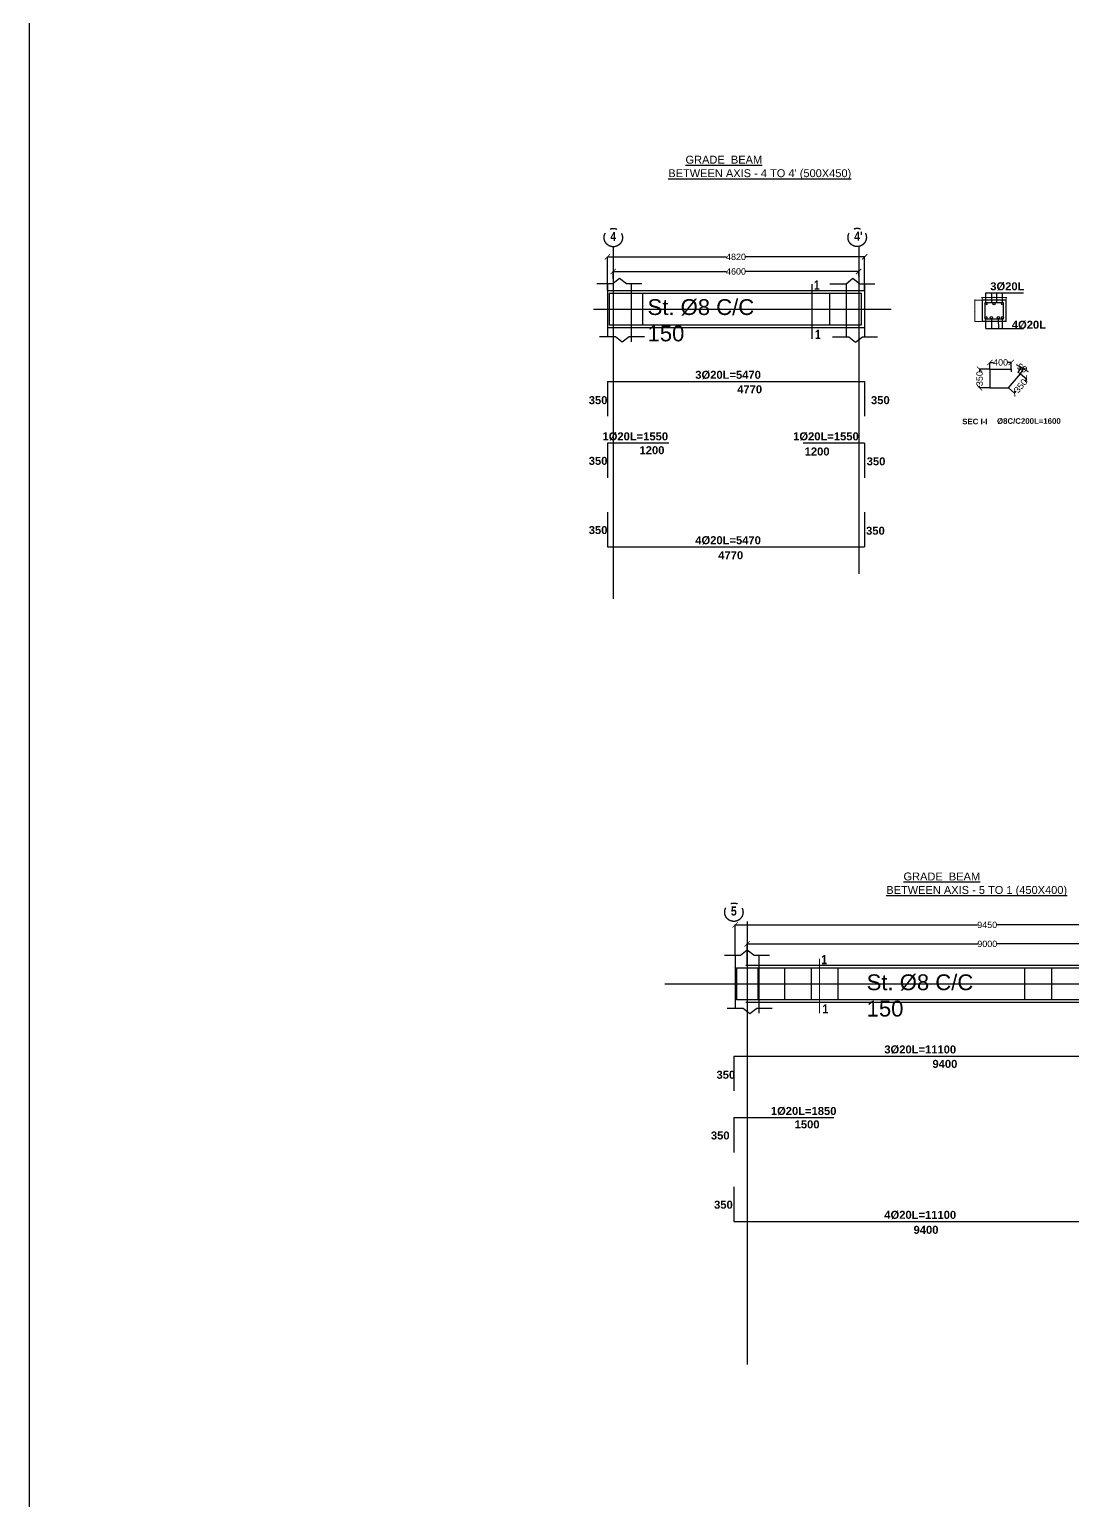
# Model space of a CAD drawing. Header units: inches. Extents: x -291016 to -124071, y 25078 to 137196.
# Drawn here: x -291016 to -271468, y 52645 to 80212 of the extents above; entities that cross this region are included whole.
import ezdxf

# ---------------------------------------------------------------- set-up
doc = ezdxf.new("R2010")
doc.units = ezdxf.units.IN
doc.header["$MEASUREMENT"] = 0
doc.linetypes.add('CENTER', pattern=[2, 1.25, -0.25, 0.25, -0.25])
doc.linetypes.add('CENTER2', pattern=[28.575, 19.05, -3.175, 3.175, -3.175])
doc.layers.add('AXIS', color=8, linetype='CENTER')
doc.layers.add('TEX', color=4, linetype='Continuous')
for name, color, linetype, lineweight in [('bar', 2, 'Continuous', 60), ('texts', 3, 'Continuous', 15), ('wal', 7, 'Continuous', 50)]:
    doc.layers.add(name, color=color, linetype=linetype, lineweight=lineweight)
doc.styles.add('50', font='arial.ttf', dxfattribs={"height": 150})
doc.styles.add('G', font='arial.ttf')
doc.styles.add('SIMPLEX', font='arial.ttf', dxfattribs={"height": 120})
doc.styles.add('Swiss Outline Bold Condensed', font='swisscbo.ttf')
doc.dimstyles.new('25SC', dxfattribs={"dimtxt": 20, "dimasz": 100, "dimexe": 0, "dimexo": 0, "dimgap": 0, "dimtad": 0, "dimdec": 0, "dimzin": 0, "dimdsep": 46, "dimtxsty": 'SIMPLEX', "dimblk": 'ARCHTICK', "dimcen": 0, "dimclrd": 1, "dimclre": 1, "dimclrt": 6, "dimadec": 0, "dimazin": 0, "dimtfac": 1, "dimtdec": 0, "dimtix": 1, "dimtmove": 2, "dimatfit": 3, "dimldrblk": 'ARCHTICK', "dimfxl": 50, "dimtolj": 1, "dimtzin": 0, "dimarcsym": 0})
doc.dimstyles.new('50PEA1', dxfattribs={"dimscale": 0, "dimtxt": 12.5, "dimasz": 5, "dimexe": 5, "dimexo": 10, "dimgap": 5, "dimtad": 1, "dimdec": 0, "dimdsep": 46, "dimtxsty": 'Standard', "dimblk1": 'ARCHTICK', "dimblk2": 'ARCHTICK', "dimsah": 1, "dimcen": 2.5, "dimdle": 10, "dimclrd": 8, "dimclre": 8, "dimclrt": 7, "dimadec": 0, "dimazin": 0, "dimtfac": 1, "dimtdec": 0, "dimtix": 1, "dimtmove": 2, "dimatfit": 3, "dimldrblk": 'ARCHTICK', "dimfxl": 1, "dimtolj": 1, "dimtzin": 0, "dimlwd": 13, "dimlwe": 13, "dimarcsym": 0})

# ---------------------------------------------------------------- blocks, each defined once
blk = doc.blocks.new('_ArchTick')
at = {"color": 0, "const_width": 0.15}
blk.add_lwpolyline([(-0.5, -0.5), (0.5, 0.5)], dxfattribs=at)
blk = doc.blocks.new('*D47')
at = {"color": 1, "lineweight": -2, "transparency": 16777216}
for p, q in [((-277566, 62679), (-277566, 63076)), ((-277566, 63076), (-273245, 63076)), ((-268566, 63076), (-272887, 63076)), ((-268566, 62680), (-268566, 63076))]:
    blk.add_line(p, q, dxfattribs=at)
at = {"layer": 'Defpoints', "color": 0, "transparency": 16777216}
for p in [(-268566, 63076), (-277566, 62679), (-268566, 62680)]:
    blk.add_point(p, dxfattribs=at)
at = {"color": 1, "lineweight": -2, "transparency": 16777216, "xscale": 100, "yscale": 100, "zscale": 100, "rotation": 180}
blk.add_blockref('_ArchTick', (-277566, 63076), dxfattribs=at)
at = {"color": 1, "lineweight": -2, "transparency": 16777216, "xscale": 100, "yscale": 100, "zscale": 100}
blk.add_blockref('_ArchTick', (-268566, 63076), dxfattribs=at)
at = {"color": 6, "transparency": 16777216, "insert": (-273066, 63076), "char_height": 120, "attachment_point": 5, "style": 'SIMPLEX'}
blk.add_mtext('\\A1;9000', dxfattribs=at)
blk = doc.blocks.new('*D48')
at = {"color": 1, "lineweight": -2, "transparency": 16777216}
for p, q in [((-277793, 62866), (-277793, 63432)), ((-277793, 63432), (-273247, 63432)), ((-268343, 63432), (-272889, 63432)), ((-268343, 62865), (-268343, 63432))]:
    blk.add_line(p, q, dxfattribs=at)
at = {"layer": 'Defpoints', "color": 0, "transparency": 16777216}
for p in [(-268343, 63432), (-277793, 62866), (-268343, 62865)]:
    blk.add_point(p, dxfattribs=at)
at = {"color": 1, "lineweight": -2, "transparency": 16777216, "xscale": 100, "yscale": 100, "zscale": 100, "rotation": 180}
blk.add_blockref('_ArchTick', (-277793, 63432), dxfattribs=at)
at = {"color": 1, "lineweight": -2, "transparency": 16777216, "xscale": 100, "yscale": 100, "zscale": 100}
blk.add_blockref('_ArchTick', (-268343, 63432), dxfattribs=at)
at = {"color": 6, "transparency": 16777216, "insert": (-273068, 63432), "char_height": 120, "attachment_point": 5, "style": 'SIMPLEX'}
blk.add_mtext('\\A1;9450', dxfattribs=at)
blk = doc.blocks.new('*D50')
at = {"color": 1, "lineweight": -2, "transparency": 16777216}
for p, q in [((-280075, 75546), (-280075, 75676)), ((-280075, 75676), (-277956, 75676)), ((-275475, 75676), (-277593, 75676)), ((-275475, 75591), (-275475, 75676))]:
    blk.add_line(p, q, dxfattribs=at)
at = {"layer": 'Defpoints', "color": 0, "transparency": 16777216}
for p in [(-280075, 75546), (-275475, 75676), (-275475, 75591)]:
    blk.add_point(p, dxfattribs=at)
at = {"color": 1, "lineweight": -2, "transparency": 16777216, "xscale": 100, "yscale": 100, "zscale": 100, "rotation": 180}
blk.add_blockref('_ArchTick', (-280075, 75676), dxfattribs=at)
at = {"color": 1, "lineweight": -2, "transparency": 16777216, "xscale": 100, "yscale": 100, "zscale": 100}
blk.add_blockref('_ArchTick', (-275475, 75676), dxfattribs=at)
at = {"color": 6, "transparency": 16777216, "insert": (-277775, 75676), "char_height": 120, "attachment_point": 5, "style": 'SIMPLEX'}
blk.add_mtext('\\A1;4600', dxfattribs=at)
blk = doc.blocks.new('*D51')
at = {"color": 1, "lineweight": -2, "transparency": 16777216}
for p, q in [((-280185, 75321), (-280185, 75950)), ((-280185, 75950), (-277956, 75950)), ((-275365, 75950), (-277593, 75950)), ((-275365, 75321), (-275365, 75950))]:
    blk.add_line(p, q, dxfattribs=at)
at = {"layer": 'Defpoints', "color": 0, "transparency": 16777216}
for p in [(-275365, 75950), (-280185, 75321), (-275365, 75321)]:
    blk.add_point(p, dxfattribs=at)
at = {"color": 1, "lineweight": -2, "transparency": 16777216, "xscale": 100, "yscale": 100, "zscale": 100, "rotation": 180}
blk.add_blockref('_ArchTick', (-280185, 75950), dxfattribs=at)
at = {"color": 1, "lineweight": -2, "transparency": 16777216, "xscale": 100, "yscale": 100, "zscale": 100}
blk.add_blockref('_ArchTick', (-275365, 75950), dxfattribs=at)
at = {"color": 6, "transparency": 16777216, "insert": (-277775, 75950), "char_height": 120, "attachment_point": 5, "style": 'SIMPLEX'}
blk.add_mtext('\\A1;4820', dxfattribs=at)
blk = doc.blocks.new('*D839')
at = {"color": 8, "lineweight": 13, "transparency": 16777216}
for p, q in [((-273172, 75140), (-273302, 75140)), ((-273297, 75150), (-273297, 74730)), ((-273172, 74740), (-273302, 74740))]:
    blk.add_line(p, q, dxfattribs=at)
at = {"layer": 'Defpoints', "color": 0, "transparency": 16777216}
for p in [(-273162, 75140), (-273297, 74740), (-273162, 74740)]:
    blk.add_point(p, dxfattribs=at)
at = {"color": 8, "lineweight": 13, "transparency": 16777216, "xscale": 5, "yscale": 5, "zscale": 5}
for p, rotation in [((-273297, 75140), 90), ((-273297, 74740), 270)]:
    blk.add_blockref('_ArchTick', p, dxfattribs=dict(at, rotation=rotation))
at = {"color": 7, "transparency": 16777216, "insert": (-273308, 74940), "char_height": 12.5, "attachment_point": 5, "rotation": 90}
blk.add_mtext('\\A1;450', dxfattribs=at)
blk = doc.blocks.new('*D838')
at = {"color": 8, "lineweight": 13, "transparency": 16777216}
for p, q in [((-273172, 75189), (-272702, 75189)), ((-273162, 75150), (-273162, 75194)), ((-272712, 75150), (-272712, 75194))]:
    blk.add_line(p, q, dxfattribs=at)
at = {"layer": 'Defpoints', "color": 0, "transparency": 16777216}
for p in [(-273162, 75140), (-272712, 75189), (-272712, 75140)]:
    blk.add_point(p, dxfattribs=at)
at = {"color": 8, "lineweight": 13, "transparency": 16777216, "xscale": 5, "yscale": 5, "zscale": 5, "rotation": 180}
blk.add_blockref('_ArchTick', (-273162, 75189), dxfattribs=at)
at = {"color": 8, "lineweight": 13, "transparency": 16777216, "xscale": 5, "yscale": 5, "zscale": 5}
blk.add_blockref('_ArchTick', (-272712, 75189), dxfattribs=at)
at = {"color": 7, "transparency": 16777216, "insert": (-272937, 75200), "char_height": 12.5, "attachment_point": 5}
blk.add_mtext('\\A1;500', dxfattribs=at)
blk = doc.blocks.new('*D135')
at = {"color": 1, "lineweight": -2, "transparency": 16777216}
for p, q in [((-272442, 73761), (-272330, 73666)), ((-272330, 73666), (-272357, 73634)), ((-272667, 73493), (-272554, 73399)), ((-272554, 73399), (-272527, 73431))]:
    blk.add_line(p, q, dxfattribs=at)
at = {"layer": 'Defpoints', "color": 0, "transparency": 16777216}
for p in [(-272442, 73761), (-272330, 73666), (-272667, 73493)]:
    blk.add_point(p, dxfattribs=at)
at = {"color": 1, "lineweight": -2, "transparency": 16777216, "xscale": 100, "yscale": 100, "zscale": 100}
for p, rotation in [((-272330, 73666), 49.99567424151289), ((-272554, 73399), 229.9956742415129)]:
    blk.add_blockref('_ArchTick', p, dxfattribs=dict(at, rotation=rotation))
at = {"color": 6, "transparency": 16777216, "insert": (-272442, 73532), "char_height": 120, "attachment_point": 5, "rotation": 49.9957, "style": 'SIMPLEX'}
blk.add_mtext('\\A1;350', dxfattribs=at)
blk = doc.blocks.new('*D136')
at = {"color": 1, "lineweight": -2, "transparency": 16777216}
for p, q in [((-272433, 73878), (-272520, 73928)), ((-272486, 73786), (-272433, 73878)), ((-272442, 73761), (-272390, 73853)), ((-272390, 73853), (-272433, 73878)), ((-272390, 73853), (-272303, 73803))]:
    blk.add_line(p, q, dxfattribs=at)
at = {"layer": 'Defpoints', "color": 0, "transparency": 16777216}
for p in [(-272486, 73786), (-272442, 73761), (-272433, 73878)]:
    blk.add_point(p, dxfattribs=at)
at = {"color": 1, "lineweight": -2, "transparency": 16777216, "xscale": 100, "yscale": 100, "zscale": 100}
for p, rotation in [((-272433, 73878), 329.9862666535626), ((-272390, 73853), 149.9862666535626)]:
    blk.add_blockref('_ArchTick', p, dxfattribs=dict(at, rotation=rotation))
at = {"color": 6, "transparency": 16777216, "insert": (-272411, 73865), "char_height": 120, "attachment_point": 5, "rotation": 329.9863, "style": 'SIMPLEX'}
blk.add_mtext('\\A1;50', dxfattribs=at)
blk = doc.blocks.new('*D137')
at = {"color": 1, "lineweight": -2, "transparency": 16777216}
for p, q in [((-273017, 73843), (-273017, 73972)), ((-273017, 73972), (-272952, 73972)), ((-272617, 73972), (-272682, 73972)), ((-272617, 73843), (-272617, 73972))]:
    blk.add_line(p, q, dxfattribs=at)
at = {"layer": 'Defpoints', "color": 0, "transparency": 16777216}
for p in [(-273017, 73972), (-273017, 73843), (-272617, 73843)]:
    blk.add_point(p, dxfattribs=at)
at = {"color": 1, "lineweight": -2, "transparency": 16777216, "xscale": 100, "yscale": 100, "zscale": 100, "rotation": 180}
blk.add_blockref('_ArchTick', (-273017, 73972), dxfattribs=at)
at = {"color": 1, "lineweight": -2, "transparency": 16777216, "xscale": 100, "yscale": 100, "zscale": 100}
blk.add_blockref('_ArchTick', (-272617, 73972), dxfattribs=at)
at = {"color": 6, "transparency": 16777216, "insert": (-272817, 73972), "char_height": 120, "attachment_point": 5, "style": 'SIMPLEX'}
blk.add_mtext('\\A1;400', dxfattribs=at)
blk = doc.blocks.new('*D54')
at = {"color": 1, "lineweight": -2, "transparency": 16777216}
for p, q in [((-273017, 73843), (-273210, 73843)), ((-273210, 73843), (-273210, 73801)), ((-273210, 73493), (-273210, 73536)), ((-273017, 73493), (-273210, 73493))]:
    blk.add_line(p, q, dxfattribs=at)
at = {"layer": 'Defpoints', "color": 0, "transparency": 16777216}
for p in [(-273017, 73843), (-273210, 73493), (-273017, 73493)]:
    blk.add_point(p, dxfattribs=at)
at = {"color": 1, "lineweight": -2, "transparency": 16777216, "xscale": 100, "yscale": 100, "zscale": 100}
for p, rotation in [((-273210, 73843), 90), ((-273210, 73493), 270)]:
    blk.add_blockref('_ArchTick', p, dxfattribs=dict(at, rotation=rotation))
at = {"color": 6, "transparency": 16777216, "insert": (-273210, 73668), "char_height": 120, "attachment_point": 5, "rotation": 90, "style": 'SIMPLEX'}
blk.add_mtext('\\A1;350', dxfattribs=at)

msp = doc.modelspace()

# ---------------------------------------------------------------- linework, layer by layer
at = {"color": 3}
for p, q in [((-280082.2722, 75450.9341), (-279957.2405, 75551.9342)), ((-279957.2405, 75551.9342), (-279826.7722, 75450.9341)), ((-275712.5238, 75447.6235), (-275587.492, 75548.6237)), ((-275587.492, 75548.6237), (-275457.0238, 75447.6235)), ((-280384.7722, 75450.9341), (-280082.2722, 75450.9341)), ((-280184.5238, 75450.9519), (-280184.5238, 74457.4227)), ((-280184.5238, 75320.7168), (-275364.5238, 75320.7612)), ((-279826.7722, 75450.9341), (-279541.7722, 75450.9341)), ((-279732.257, 74360.9048), (-279732.257, 75450.9341)), ((-276015.0238, 75447.6235), (-275712.5238, 75447.6235)), ((-275712.3445, 75447.6235), (-275712.3445, 74448.8356)), ((-275457.0238, 75447.6235), (-275172.0238, 75447.6235)), ((-275364.5238, 75447.6235), (-275364.5238, 74448.8356)), ((-273161.6256, 75139.8723), (-273161.6256, 74739.8723)), ((-272711.6256, 75139.8723), (-273161.6256, 75139.8723)), ((-272711.6256, 75139.8723), (-273161.6256, 75139.8723)), ((-272711.6256, 74739.8723), (-272711.6256, 75139.8723)), ((-280445.0238, 74970.773), (-274870.0238, 74970.773)), ((-272711.6256, 74739.8723), (-273161.6256, 74739.8723)), ((-280333.507, 74457.4048), (-280031.007, 74457.4048)), ((-275364.5238, 74620.773), (-280184.5238, 74620.773)), ((-280031.007, 74457.4048), (-279905.9752, 74356.4047)), ((-279905.9752, 74356.4047), (-279775.507, 74457.4048)), ((-279775.507, 74457.4048), (-279490.507, 74457.4048)), ((-275963.7585, 74454.0943), (-275661.2585, 74454.0943)), ((-275661.2585, 74454.0943), (-275536.2268, 74353.0941)), ((-275536.2268, 74353.0941), (-275405.7585, 74454.0943)), ((-275405.7585, 74454.0943), (-275120.7585, 74454.0943)), ((-280184.5981, 73614.7724), (-275364.5981, 73614.7724)), ((-280184.5981, 73614.7724), (-280184.5981, 72964.7724)), ((-275364.5981, 73614.8286), (-275364.5981, 72964.8286)), ((-272617.1256, 73843.3723), (-272617.1256, 73793.3723)), ((-272442.4476, 73761.0921), (-272485.7429, 73786.1025)), ((-280184.6484, 72461.7732), (-280184.6484, 71811.7732)), ((-279034.6484, 72461.7732), (-280184.6484, 72461.7732)), ((-275364.6484, 72461.8294), (-276514.6484, 72461.8294)), ((-275364.6484, 72461.8294), (-275364.6484, 71811.8294)), ((-280184.6357, 71165.2739), (-280184.6357, 70515.2739)), ((-275364.6357, 71165.3301), (-275364.6357, 70515.3301)), ((-280184.6357, 70515.2739), (-275364.6357, 70515.3301)), ((-277993.048, 62865.5184), (-277690.548, 62865.5184)), ((-277792.7996, 62865.5363), (-277792.7996, 61872.007)), ((-277690.548, 62865.5184), (-277565.5163, 62966.5186)), ((-277565.5163, 62966.5186), (-277435.048, 62865.5184)), ((-277435.048, 62865.5184), (-277150.048, 62865.5184)), ((-277340.5328, 61775.4891), (-277340.5328, 62865.5184)), ((-277815.548, 62629.5), (-277815.3127, 62629.5)), ((-277590.5328, 62679.5), (-268342.5203, 62679.5)), ((-279111.548, 62329.5), (-268190.548, 62329.5)), ((-277941.7828, 61871.9892), (-277639.2828, 61871.9892)), ((-277639.2828, 61871.9892), (-277514.251, 61770.989)), ((-268342.5203, 61979.5075), (-277590.5328, 61979.4998)), ((-277514.251, 61770.989), (-277383.7828, 61871.9892)), ((-277383.7828, 61871.9892), (-277098.7828, 61871.9892)), ((-277815.6224, 60973.4994), (-268390.6224, 60973.4994)), ((-277815.6224, 60973.4994), (-277815.6224, 60323.4994)), ((-277815.6726, 59820.5002), (-275965.6726, 59820.5002)), ((-277815.6726, 59820.5002), (-277815.6726, 59170.5002)), ((-277790.6573, 59820.5002), (-275940.6573, 59820.5002)), ((-277815.6599, 58524.0009), (-277815.6599, 57874.0009)), ((-277815.6599, 57874.0009), (-268390.6599, 57874.0009))]:
    msp.add_line(p, q, dxfattribs=at)
at = {"color": 6}
for p, q in [((-280151.5085, 75270.773), (-275428.0213, 75270.773)), ((-280151.5085, 75270.773), (-280151.5085, 74670.773)), ((-279524.5238, 75270.773), (-279524.5238, 74670.773)), ((-276024.5238, 75270.773), (-276024.5238, 74670.773)), ((-275428.0213, 75270.773), (-275428.0213, 74670.773)), ((-273111.6256, 75089.8723), (-273111.6256, 74789.8723)), ((-272761.6256, 75089.8723), (-273111.6256, 75089.8723)), ((-272761.6256, 74789.8723), (-272761.6256, 75089.8723)), ((-273111.6256, 74789.8723), (-272761.6256, 74789.8723)), ((-275428.0213, 74670.773), (-280151.5085, 74670.773)), ((-273017.1256, 73843.3723), (-273017.1256, 73493.3723)), ((-273017.1256, 73843.3723), (-272617.1256, 73843.3723)), ((-272667.1256, 73493.3723), (-272442.4476, 73761.0921)), ((-273017.1256, 73493.3723), (-272667.1256, 73493.3723)), ((-277767.048, 62629.5), (-268358.048, 62629.5075)), ((-277767.048, 62629.5002), (-277764.2245, 62029.5002)), ((-277365.548, 62629.5), (-277365.548, 62029.5)), ((-276865.548, 62629.5), (-276865.548, 62029.5)), ((-276365.548, 62629.5), (-276365.548, 62029.5)), ((-275865.548, 62629.5), (-275865.548, 62029.5)), ((-272365.548, 62629.5), (-272365.548, 62029.5)), ((-271865.548, 62629.5), (-271865.548, 62029.5)), ((-268358.048, 62029.526), (-277764.2294, 62030.5504))]:
    msp.add_line(p, q, dxfattribs=at)
at = {"color": 0}
for p, q in [((-273091.6256, 75089.8723), (-273091.6256, 75273.8723)), ((-273091.6256, 75273.8723), (-272389.6256, 75273.8723)), ((-272982.6256, 75089.8723), (-272982.6256, 75273.8723)), ((-272885.6256, 75089.8723), (-272885.6256, 75273.8723)), ((-272781.6256, 75089.8723), (-272781.6256, 75273.8723)), ((-273091.6256, 74605.8723), (-273091.6256, 74789.8723)), ((-272982.6256, 74605.8723), (-272982.6256, 74789.8723)), ((-272851.1256, 74605.8723), (-272858.1256, 74789.8723)), ((-272781.6256, 74605.8723), (-272781.6256, 74789.8723)), ((-273091.6256, 74605.8723), (-272389.6256, 74605.8723))]:
    msp.add_line(p, q, dxfattribs=at)
at = {"color": 3}
msp.add_lwpolyline([(-291016.0008, 137196.5), (-124070.9026, 137196.5), (-124070.9026, 25078.3067), (-291016.0008, 25078.3067)], close=True, dxfattribs=at)
at = {"color": 6}
for centre in [(-273091.6256, 75069.8723), (-272940.0311, 75069.8723), (-272781.6256, 75069.8723), (-273091.6256, 74809.8723), (-272989.1256, 74809.8723), (-272858.1256, 74809.8723), (-272781.6256, 74809.8723)]:
    msp.add_circle(centre, 20, dxfattribs=at)
at = {"layer": 'AXIS', "linetype": 'CENTER2', "ltscale": 1000}
for p, q in [((-280074.4881, 76139.0592), (-280074.7756, 69541.5061)), ((-275474.4881, 76139.1714), (-275474.7553, 70008.0093)), ((-277565.4971, 63497.8264), (-277565.8588, 55196.0248))]:
    msp.add_line(p, q, dxfattribs=at)
at = {"layer": 'AXIS', "ltscale": 500}
for centre in [(-280074.4881, 76310.9162), (-275504.0327, 76314.1477), (-277815.4971, 63669.6944)]:
    msp.add_circle(centre, 171.857, dxfattribs=at)
at = {"layer": 'bar', "ltscale": 150, "const_width": 20}
for points in [[(-276351.0238, 74413.273), (-276351.0238, 75443.5403)], [(-276212.048, 61772), (-276212.048, 62802.2673)]]:
    msp.add_lwpolyline(points, dxfattribs=at)

# ---------------------------------------------------------------- texts
at = {"layer": 'TEX'}
for s, height, style, p in [('%%UGRADE  BEAM', 148, 'G', (-278721.0238, 77697.0082)), ("%%UBETWEEN AXIS - 4 TO 4' (500X450)", 148, 'G', (-279044.0238, 77443.773)), ('4', 170, 'Swiss Outline Bold Condensed', (-280129.539, 76248.2218)), ("4'", 170, 'Swiss Outline Bold Condensed', (-275559.0837, 76251.4533)), ('1', 170, 'Swiss Outline Bold Condensed', (-276314.9834, 75337.5927)), ('1', 170, 'Swiss Outline Bold Condensed', (-276294.5238, 74413.273)), ('%%UGRADE  BEAM', 148, 'G', (-274636.048, 64265.7351)), ('%%UBETWEEN AXIS - 5 TO 1 (450X400)', 148, 'G', (-274959.048, 64012.5)), ('5', 170, 'Swiss Outline Bold Condensed', (-277870.548, 63607)), ('1', 170, 'Swiss Outline Bold Condensed', (-276176.0076, 62696.3196)), ('1', 170, 'Swiss Outline Bold Condensed', (-276155.548, 61772))]:
    msp.add_text(s, height=height, dxfattribs=dict(at, style=style)).set_placement(p)
at = {"layer": 'TEX', "char_height": 296, "attachment_point": 1, "style": 'G'}
for insert in [(-279432.5238, 75156.773), (-275327.048, 62505)]:
    msp.add_mtext_dynamic_manual_height_columns('St. %%C8 C/C 150', width=2462.399683, gutter_width=1, heights=[0], dxfattribs=dict(at, insert=insert))
at = {"layer": 'texts', "lineweight": 50, "ltscale": 2, "char_height": 105, "attachment_point": 1}
for s, insert, width in [('{\\fArial|b1|i0|c0|p34;SEC I-I}', (-273535.1082, 72917.2243), 610.442651), ('{\\fArial|b1|i0|c0|p34;%%C8C/C200L=1600}', (-272883.8936, 72926.413), 364.62196)]:
    msp.add_mtext(s, dxfattribs=dict(at, insert=insert, width=width))
at = {"layer": 'wal', "lineweight": 50, "char_height": 150, "attachment_point": 3, "rotation": 359.95372519, "style": '50'}
for s, insert in [('{\\fArial|b1|i0|c0|p34;3%%C20L}', (-272369.6256, 75473.5022)), ('{\\fArial|b1|i0|c0|p34;4%%C20L}', (-271965.6256, 74753.0022)), ('{\\fArial|b1|i0|c0|p34;3%%C20L=5470}', (-277308.8508, 73814.4024)), ('{\\fArial|b1|i0|c0|p34;350}', (-280184.5452, 73339.773)), ('{\\fArial|b1|i0|c0|p34;4770}', (-277286.3508, 73543.9024)), ('{\\fArial|b1|i0|c0|p34;350}', (-274895.0238, 73339.8292)), ('{\\fArial|b1|i0|c0|p34;1%%C20L=1550}', (-279048.0238, 72661.4031)), ('{\\fArial|b1|i0|c0|p34;1%%C20L=1550}', (-275474.6397, 72661.4404)), ('{\\fArial|b1|i0|c0|p34;1200}', (-279116.5238, 72402.0082)), ('{\\fArial|b1|i0|c0|p34;1200}', (-276021.7145, 72377.5338)), ('{\\fArial|b1|i0|c0|p34;350}', (-280184.5954, 72202.3325)), ('{\\fArial|b1|i0|c0|p34;350}', (-274975.9708, 72193.3885)), ('{\\fArial|b1|i0|c0|p34;350}', (-280184.5827, 70905.8332)), ('{\\fArial|b1|i0|c0|p34;350}', (-274987.4708, 70893.3885)), ('{\\fArial|b1|i0|c0|p34;4%%C20L=5470}', (-277308.8508, 70714.9039)), ('{\\fArial|b1|i0|c0|p34;4770}', (-277640.4708, 70434.3323)), ('{\\fArial|b1|i0|c0|p34;3%%C20L=11100}', (-273649.875, 61173.1294)), ('{\\fArial|b1|i0|c0|p34;350}', (-277790.6071, 60698.7668)), ('{\\fArial|b1|i0|c0|p34;9400}', (-273627.375, 60902.6294)), ('{\\fArial|b1|i0|c0|p34;1%%C20L=1850}', (-275892.8598, 60020.1301)), ('{\\fArial|b1|i0|c0|p34;350}', (-277895.9931, 59561.3263)), ('{\\fArial|b1|i0|c0|p34;1500}', (-276209.4798, 59769.5593)), ('{\\fArial|b1|i0|c0|p34;350}', (-277836.0328, 58264.5602)), ('{\\fArial|b1|i0|c0|p34;4%%C20L=11100}', (-273649.875, 58073.6309)), ('{\\fArial|b1|i0|c0|p34;9400}', (-273981.4951, 57793.0593))]:
    msp.add_mtext(s, dxfattribs=dict(at, insert=insert))

# ---------------------------------------------------------------- dimensions: what is measured, and where the dimension line sits
at = {"color": 3}
for base, p1, p2, picture, middle in [((-275364.5238, 75950.4519), (-280184.5238, 75320.7168), (-275364.5238, 75320.7168), '*D51', (-277774.5238, 75950.4519)), ((-275474.512, 75675.5071), (-280074.5139, 75546.4536), (-275474.512, 75591.0223), '*D50', (-277774.513, 75675.5071)), ((-273017.1256, 73972.3723), (-272617.1256, 73843.3723), (-273017.1256, 73843.3723), '*D137', (-272817.1256, 73972.3723)), ((-268342.5203, 63431.5), (-277792.7996, 62865.5363), (-268342.5203, 62865.1154), '*D48', (-273067.6599, 63431.5)), ((-268565.5328, 63075.5), (-277565.5328, 62679.4891), (-268565.5328, 62679.5), '*D47', (-273065.5328, 63075.5))]:
    dim = msp.add_linear_dim(base=base, p1=p1, p2=p2, dimstyle='25SC', dxfattribs=at)
    dim.commit()
    dim.dimension.update_dxf_attribs({"geometry": picture, "text_midpoint": middle})
dim = msp.add_linear_dim(base=(-273296.6256, 74739.8723), p1=(-273161.6256, 75139.8723), p2=(-273161.6256, 74739.8723), angle=90, text='450', dimstyle='50PEA1', override={"dimscale": 1}, dxfattribs=at)
dim.commit()
dim.dimension.update_dxf_attribs({"geometry": '*D839', "text_midpoint": (-273307.8756, 74939.8723)})
dim = msp.add_linear_dim(base=(-272711.6256, 75188.8723), p1=(-273161.6256, 75139.8723), p2=(-272711.6256, 75139.8723), text='500', dimstyle='50PEA1', override={"dimscale": 1}, dxfattribs=at)
dim.commit()
dim.dimension.update_dxf_attribs({"geometry": '*D838', "text_midpoint": (-272936.6256, 75200.1223)})
dim = msp.add_linear_dim(base=(-273210.1256, 73493.3723), p1=(-273017.1256, 73843.3723), p2=(-273017.1256, 73493.3723), angle=90, dimstyle='25SC', dxfattribs=at)
dim.commit()
dim.dimension.update_dxf_attribs({"geometry": '*D54', "text_midpoint": (-273210.1256, 73668.3723)})
for p1, p2, distance, picture, middle in [((-272442.4476, 73761.0921), (-272485.7429, 73786.1025), -105.6175, '*D136', (-272411.2646, 73865.052)), ((-272667.1256, 73493.3723), (-272442.4476, 73761.0921), -147.4037, '*D135', (-272441.876, 73532.4744))]:
    dim = msp.add_aligned_dim(p1=p1, p2=p2, distance=distance, dimstyle='25SC', dxfattribs=at)
    dim.commit()
    dim.dimension.update_dxf_attribs({"geometry": picture, "text_midpoint": middle})

doc.saveas('drawing.dxf')
